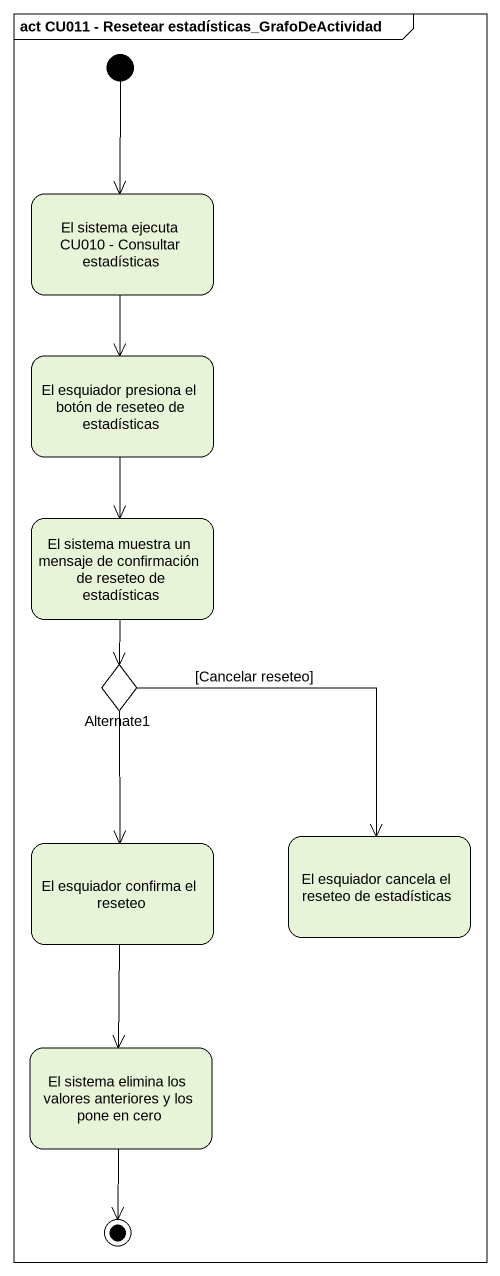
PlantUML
@startuml
mainframe act CU011 - Resetear estadísticas_GrafoDeActividad
hide empty description
state "El sistema ejecuta CU010 - Consultar estadísticas" as El_sistema_ejecuta_CU010
state "El esquiador presiona el botón de reseteo de estadísticas" as El_esquiador_presiona_el
state "El sistema muestra un mensaje de confirmación de reseteo de estadísticas" as El_sistema_muestra_un
state Alternate1 <<choice>>
state "El esquiador cancela el reseteo de estadísticas" as El_esquiador_cancela_el
state "El esquiador confirma el reseteo" as El_esquiador_confirma_el
state "El sistema elimina los valores anteriores y los pone en cero" as El_sistema_elimina_los
[*] --> El_sistema_ejecuta_CU010
El_sistema_ejecuta_CU010 --> El_esquiador_presiona_el
El_esquiador_presiona_el --> El_sistema_muestra_un
El_sistema_muestra_un --> Alternate1
Alternate1 --> El_esquiador_cancela_el : [Cancelar reseteo]
Alternate1 --> El_esquiador_confirma_el
El_esquiador_confirma_el --> El_sistema_elimina_los
El_sistema_elimina_los --> [*]
@enduml
